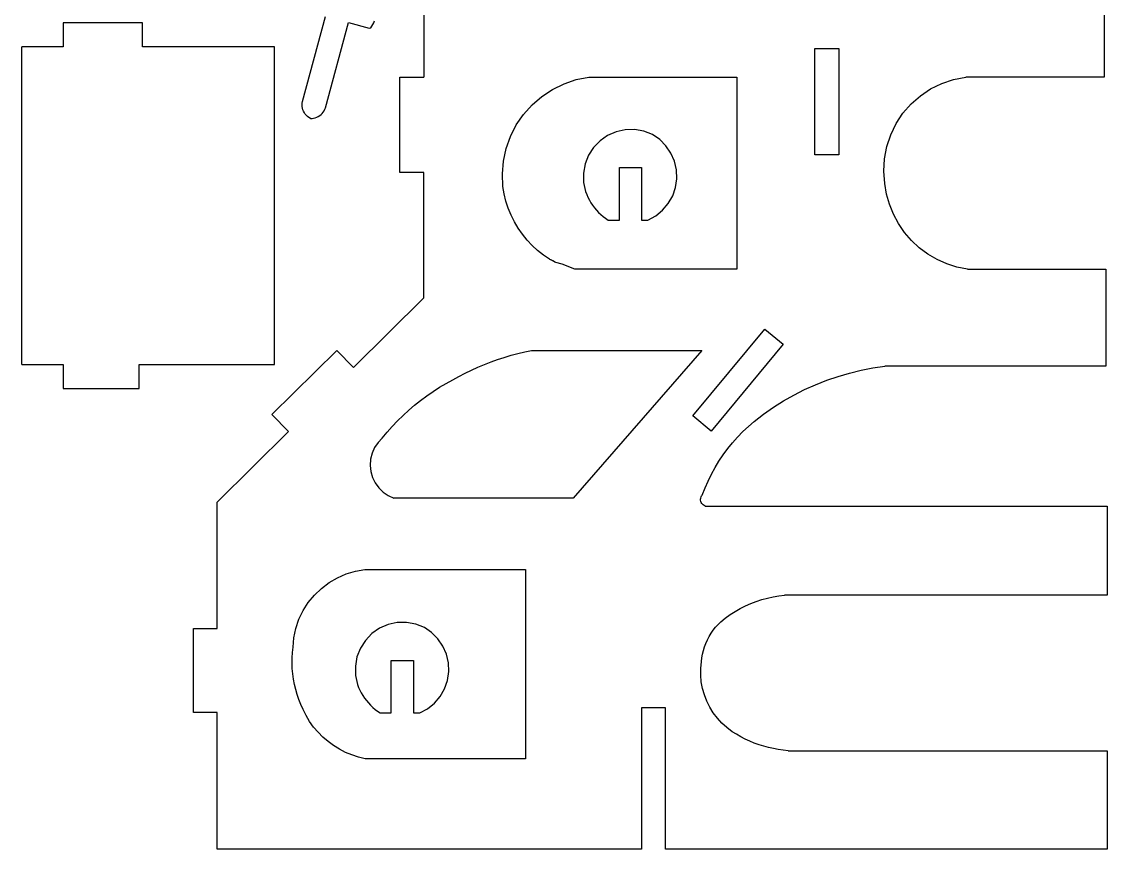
# Model space of a CAD drawing. Extents: x -3998 to 3998, y -3549 to 3549.
# Drawn here: x -3305 to -2622, y 2441 to 2962 of the extents above; entities that cross this region are included whole.
import ezdxf

# ---------------------------------------------------------------- set-up
doc = ezdxf.new("R2010")
doc.units = 0
doc.header["$MEASUREMENT"] = 0
doc.layers.get('0').update_dxf_attribs({"linetype": 'CONTINUOUS'})

msp = doc.modelspace()

# ---------------------------------------------------------------- linework, layer by layer
for p, q in [((-2624.35, 3039.93), (-2624.35, 2926.93)), ((-3052.35, 3002.83), (-3052.35, 2926.93)), ((-3128.68, 2911.52), (-3114.32, 2965.08)), ((-3279.35, 2960.93), (-3279.35, 2945.93)), ((-3229.35, 2960.93), (-3279.35, 2960.93)), ((-3229.35, 2945.93), (-3229.35, 2960.93)), ((-3114.19, 2907.64), (-3099.83, 2961.2)), ((-3099.83, 2961.2), (-3086.83, 2957.71)), ((-3086.83, 2957.71), (-3085.7, 2957.96)), ((-3085.7, 2957.96), (-3084.98, 2958.95)), ((-3084.98, 2958.95), (-3084.36, 2960.01)), ((-3084.36, 2960.01), (-3083.84, 2961.12)), ((-3083.84, 2961.12), (-3083.45, 2962.28)), ((-3305.35, 2745.93), (-3305.35, 2945.93)), ((-3279.35, 2945.93), (-3305.35, 2945.93)), ((-3146.35, 2945.93), (-3229.35, 2945.93)), ((-3146.35, 2745.93), (-3146.35, 2945.93)), ((-2806.35, 2944.93), (-2791.35, 2944.93)), ((-2806.35, 2877.93), (-2806.35, 2944.93)), ((-2791.35, 2944.93), (-2791.35, 2877.93)), ((-3067.35, 2866.93), (-3067.35, 2926.93)), ((-3067.35, 2926.93), (-3052.35, 2926.93)), ((-2964.16, 2922.74), (-2956.51, 2925.34)), ((-2956.51, 2925.34), (-2948.6, 2926.93)), ((-2948.6, 2926.93), (-2855.35, 2926.93)), ((-2855.35, 2926.93), (-2855.35, 2805.93)), ((-2726.49, 2922.93), (-2719.1, 2925.43)), ((-2719.1, 2925.43), (-2711.45, 2926.93)), ((-2624.35, 2926.93), (-2711.45, 2926.93)), ((-2978.14, 2914.72), (-2971.41, 2919.18)), ((-2971.41, 2919.18), (-2964.16, 2922.74)), ((-2739.96, 2915.14), (-2733.48, 2919.48)), ((-2733.48, 2919.48), (-2726.49, 2922.93)), ((-3128.9, 2909.44), (-3128.84, 2910.49)), ((-3128.84, 2910.49), (-3128.68, 2911.52)), ((-2984.24, 2909.43), (-2978.14, 2914.72)), ((-2750.93, 2904.09), (-2745.81, 2909.98)), ((-2745.81, 2909.98), (-2739.96, 2915.14)), ((-3128.84, 2908.39), (-3128.9, 2909.44)), ((-3128.67, 2907.36), (-3128.84, 2908.39)), ((-3128.39, 2906.35), (-3128.67, 2907.36)), ((-3128, 2905.38), (-3128.39, 2906.35)), ((-3127.51, 2904.45), (-3128, 2905.38)), ((-3126.93, 2903.59), (-3127.51, 2904.45)), ((-3126.25, 2902.79), (-3126.93, 2903.59)), ((-3125.49, 2902.06), (-3126.25, 2902.79)), ((-3117.84, 2902.65), (-3117.02, 2903.3)), ((-3117.02, 2903.3), (-3116.27, 2904.04)), ((-3116.27, 2904.04), (-3115.6, 2904.85)), ((-3115.6, 2904.85), (-3115.03, 2905.72)), ((-3115.03, 2905.72), (-3114.56, 2906.66)), ((-3114.56, 2906.66), (-3114.19, 2907.64)), ((-2994.17, 2896.74), (-2989.62, 2903.4)), ((-2989.62, 2903.4), (-2984.24, 2909.43)), ((-2755.22, 2897.58), (-2750.93, 2904.09)), ((-3124.66, 2901.43), (-3125.49, 2902.06)), ((-3123.76, 2900.89), (-3124.66, 2901.43)), ((-3123.76, 2900.89), (-3122.71, 2900.91)), ((-3122.71, 2900.91), (-3121.67, 2901.04)), ((-3121.67, 2901.04), (-3120.65, 2901.29)), ((-3120.65, 2901.29), (-3119.67, 2901.64)), ((-3119.67, 2901.64), (-3118.73, 2902.1)), ((-3118.73, 2902.1), (-3117.84, 2902.65)), ((-2997.84, 2889.54), (-2994.17, 2896.74)), ((-2758.63, 2890.57), (-2755.22, 2897.58)), ((-3000.55, 2881.94), (-2997.84, 2889.54)), ((-2936.7, 2890.17), (-2941.51, 2886.82)), ((-2931.33, 2892.52), (-2936.7, 2890.17)), ((-2925.6, 2893.77), (-2931.33, 2892.52)), ((-2919.73, 2893.88), (-2925.6, 2893.77)), ((-2913.96, 2892.84), (-2919.73, 2893.88)), ((-2908.5, 2890.7), (-2913.96, 2892.84)), ((-2903.91, 2887.56), (-2908.5, 2890.7)), ((-2761.07, 2883.16), (-2758.63, 2890.57)), ((-2945.58, 2882.59), (-2948.74, 2877.66)), ((-2941.51, 2886.82), (-2945.58, 2882.59)), ((-2899.99, 2883.61), (-2903.91, 2887.56)), ((-2896.85, 2879.01), (-2899.99, 2883.61)), ((-2762.52, 2875.5), (-2761.07, 2883.16)), ((-3002.26, 2874.05), (-3000.55, 2881.94)), ((-2948.74, 2877.66), (-2950.88, 2872.2)), ((-2894.62, 2873.91), (-2896.85, 2879.01)), ((-2791.35, 2877.93), (-2806.35, 2877.93)), ((-2762.95, 2867.71), (-2762.52, 2875.5)), ((-3002.95, 2866), (-3002.26, 2874.05)), ((-2950.88, 2872.2), (-2951.92, 2866.43)), ((-2929.35, 2869.93), (-2915.35, 2869.93)), ((-2929.35, 2836.93), (-2929.35, 2869.93)), ((-2915.35, 2869.93), (-2915.35, 2836.93)), ((-2893.38, 2868.49), (-2894.62, 2873.91)), ((-3052.35, 2866.93), (-3067.35, 2866.93)), ((-3052.35, 2787.96), (-3052.35, 2866.93)), ((-3002.6, 2857.93), (-3002.95, 2866)), ((-2951.92, 2866.43), (-2951.8, 2860.56)), ((-2893.96, 2857.42), (-2893.16, 2862.93)), ((-2893.16, 2862.93), (-2893.38, 2868.49)), ((-2762.35, 2859.93), (-2762.95, 2867.71)), ((-3001.8, 2853.33), (-3002.6, 2857.93)), ((-2951.8, 2860.56), (-2950.55, 2854.83)), ((-2895.78, 2852.16), (-2893.96, 2857.42)), ((-2761.26, 2853.3), (-2762.35, 2859.93)), ((-3000.68, 2848.8), (-3001.8, 2853.33)), ((-2999.22, 2844.36), (-3000.68, 2848.8)), ((-2950.55, 2854.83), (-2949.86, 2853.02)), ((-2949.86, 2853.02), (-2949.08, 2851.24)), ((-2949.08, 2851.24), (-2948.19, 2849.52)), ((-2948.19, 2849.52), (-2947.21, 2847.84)), ((-2898.53, 2847.33), (-2895.78, 2852.16)), ((-2759.45, 2846.83), (-2761.26, 2853.3)), ((-2997.45, 2840.03), (-2999.22, 2844.36)), ((-2947.21, 2847.84), (-2946.14, 2846.23)), ((-2946.14, 2846.23), (-2944.98, 2844.67)), ((-2944.98, 2844.67), (-2943.73, 2843.19)), ((-2943.73, 2843.19), (-2942.4, 2841.77)), ((-2942.4, 2841.77), (-2940.99, 2840.44)), ((-2906.45, 2839.58), (-2902.13, 2843.08)), ((-2902.13, 2843.08), (-2898.53, 2847.33)), ((-2756.94, 2840.6), (-2759.45, 2846.83)), ((-2995.37, 2835.85), (-2997.45, 2840.03)), ((-2992.99, 2831.83), (-2995.37, 2835.85)), ((-2940.99, 2840.44), (-2939.51, 2839.18)), ((-2939.51, 2839.18), (-2937.96, 2838.01)), ((-2937.96, 2838.01), (-2936.35, 2836.93)), ((-2936.35, 2836.93), (-2929.35, 2836.93)), ((-2915.35, 2836.93), (-2911.35, 2836.93)), ((-2911.35, 2836.93), (-2906.45, 2839.58)), ((-2753.76, 2834.68), (-2756.94, 2840.6)), ((-2749.96, 2829.14), (-2753.76, 2834.68)), ((-2990.32, 2828), (-2992.99, 2831.83)), ((-2987.38, 2824.36), (-2990.32, 2828)), ((-2745.57, 2824.05), (-2749.96, 2829.14)), ((-2984.19, 2820.95), (-2987.38, 2824.36)), ((-2980.76, 2817.78), (-2984.19, 2820.95)), ((-2740.65, 2819.47), (-2745.57, 2824.05)), ((-2977.1, 2814.87), (-2980.76, 2817.78)), ((-2973.25, 2812.23), (-2977.1, 2814.87)), ((-2735.26, 2815.46), (-2740.65, 2819.47)), ((-2729.46, 2812.07), (-2735.26, 2815.46)), ((-2973.25, 2812.23), (-2972.9, 2812.11)), ((-2972.9, 2812.11), (-2972.55, 2811.99)), ((-2972.55, 2811.99), (-2972.2, 2811.85)), ((-2972.2, 2811.85), (-2971.86, 2811.71)), ((-2971.86, 2811.71), (-2971.52, 2811.56)), ((-2971.52, 2811.56), (-2971.19, 2811.4)), ((-2971.19, 2811.4), (-2970.86, 2811.23)), ((-2970.86, 2811.23), (-2969.89, 2810.69)), ((-2969.89, 2810.69), (-2969.57, 2810.49)), ((-2969.57, 2810.49), (-2969.26, 2810.29)), ((-2965.25, 2809.13), (-2969.26, 2810.29)), ((-2957.35, 2805.93), (-2965.25, 2809.13)), ((-2723.33, 2809.33), (-2729.46, 2812.07)), ((-2716.93, 2807.27), (-2723.33, 2809.33)), ((-2710.34, 2805.93), (-2716.93, 2807.27)), ((-2855.35, 2805.93), (-2957.35, 2805.93)), ((-2710.34, 2805.93), (-2623.35, 2805.93)), ((-2623.35, 2805.93), (-2623.35, 2744.93)), ((-3096.61, 2744.2), (-3052.35, 2787.96)), ((-2883.12, 2713.72), (-2837.77, 2768.35)), ((-2837.77, 2768.35), (-2826.23, 2758.77)), ((-3147.95, 2714.54), (-3107.16, 2754.87)), ((-3107.16, 2754.87), (-3096.61, 2744.2)), ((-2997.47, 2751.79), (-2993.21, 2752.95)), ((-2993.21, 2752.95), (-2988.91, 2754)), ((-2988.91, 2754), (-2984.59, 2754.93)), ((-2984.59, 2754.93), (-2877.35, 2754.93)), ((-2877.35, 2754.93), (-2958.4, 2661.93)), ((-2826.23, 2758.77), (-2871.58, 2704.14)), ((-3305.35, 2745.93), (-3279.35, 2745.93)), ((-3279.35, 2745.93), (-3279.35, 2730.93)), ((-3231.35, 2745.93), (-3146.35, 2745.93)), ((-3231.35, 2730.93), (-3231.35, 2745.93)), ((-3018.28, 2744.33), (-3014.2, 2746.04)), ((-3014.2, 2746.04), (-3010.07, 2747.64)), ((-3010.07, 2747.64), (-3005.91, 2749.14)), ((-3005.91, 2749.14), (-3001.71, 2750.52)), ((-3001.71, 2750.52), (-2997.47, 2751.79)), ((-3030.23, 2738.55), (-3026.3, 2740.58)), ((-3026.3, 2740.58), (-3022.31, 2742.51)), ((-3022.31, 2742.51), (-3018.28, 2744.33)), ((-2791.75, 2738.52), (-2784.52, 2740.63)), ((-2784.52, 2740.63), (-2777.2, 2742.41)), ((-2777.2, 2742.41), (-2769.8, 2743.84)), ((-2769.8, 2743.84), (-2762.35, 2744.93)), ((-2623.35, 2744.93), (-2762.35, 2744.93)), ((-3042.51, 2731.65), (-3038.36, 2734.11)), ((-3038.36, 2734.11), (-3034.12, 2736.42)), ((-3034.12, 2736.42), (-3030.23, 2738.55)), ((-2812.75, 2730.21), (-2805.88, 2733.3)), ((-2805.88, 2733.3), (-2798.87, 2736.08)), ((-2798.87, 2736.08), (-2791.75, 2738.52)), ((-3279.35, 2730.93), (-3231.35, 2730.93)), ((-3054.44, 2723.42), (-3050.56, 2726.3)), ((-3050.56, 2726.3), (-3046.58, 2729.05)), ((-3046.58, 2729.05), (-3042.51, 2731.65)), ((-2826.02, 2723.09), (-2819.47, 2726.8)), ((-2819.47, 2726.8), (-2812.75, 2730.21)), ((-3061.89, 2717.25), (-3058.22, 2720.4)), ((-3058.22, 2720.4), (-3054.44, 2723.42)), ((-2838.58, 2714.77), (-2832.4, 2719.07)), ((-2832.4, 2719.07), (-2826.02, 2723.09)), ((-3137.4, 2703.87), (-3147.95, 2714.54)), ((-3068.89, 2710.57), (-3065.45, 2713.97)), ((-3065.45, 2713.97), (-3061.89, 2717.25)), ((-2871.58, 2704.14), (-2883.12, 2713.72)), ((-2844.55, 2710.18), (-2838.58, 2714.77)), ((-3075.42, 2703.42), (-3072.22, 2707.05)), ((-3072.22, 2707.05), (-3068.89, 2710.57)), ((-2851.66, 2703.79), (-2848.18, 2707.06)), ((-2848.18, 2707.06), (-2844.55, 2710.18)), ((-3182.35, 2659.43), (-3137.4, 2703.87)), ((-3078.49, 2699.67), (-3081.18, 2696.9)), ((-3078.49, 2699.67), (-3075.42, 2703.42)), ((-2858.15, 2696.78), (-2854.98, 2700.36)), ((-2854.98, 2700.36), (-2851.66, 2703.79)), ((-3083.35, 2693.7), (-3084.93, 2690.16)), ((-3081.18, 2696.9), (-3083.35, 2693.7)), ((-2864, 2689.22), (-2861.16, 2693.07)), ((-2861.16, 2693.07), (-2858.15, 2696.78)), ((-3085.87, 2686.4), (-3086.14, 2682.53)), ((-3084.93, 2690.16), (-3085.87, 2686.4)), ((-2869.14, 2681.16), (-2866.66, 2685.25)), ((-2866.66, 2685.25), (-2864, 2689.22)), ((-3086.14, 2682.53), (-3085.74, 2678.67)), ((-3085.74, 2678.67), (-3084.68, 2674.94)), ((-2871.43, 2676.97), (-2869.14, 2681.16)), ((-3084.68, 2674.94), (-3083, 2671.46)), ((-3083, 2671.46), (-3080.73, 2668.33)), ((-2875.44, 2668.3), (-2873.53, 2672.68)), ((-2873.53, 2672.68), (-2871.43, 2676.97)), ((-3080.73, 2668.33), (-3077.95, 2665.64)), ((-3077.95, 2665.64), (-3074.76, 2663.49)), ((-2877.57, 2663.27), (-2877.15, 2663.83)), ((-2877.15, 2663.83), (-2875.44, 2668.3)), ((-3182.35, 2579.93), (-3182.35, 2659.43)), ((-3074.76, 2663.49), (-3071.24, 2661.93)), ((-2958.4, 2661.93), (-3071.24, 2661.93)), ((-2878.22, 2661.29), (-2878.11, 2661.99)), ((-2878.21, 2660.59), (-2878.22, 2661.29)), ((-2878.09, 2659.9), (-2878.21, 2660.59)), ((-2878.11, 2661.99), (-2877.89, 2662.65)), ((-2877.86, 2659.24), (-2878.09, 2659.9)), ((-2877.89, 2662.65), (-2877.57, 2663.27)), ((-2877.52, 2658.63), (-2877.86, 2659.24)), ((-2877.09, 2658.07), (-2877.52, 2658.63)), ((-2876.57, 2657.6), (-2877.09, 2658.07)), ((-2875.99, 2657.22), (-2876.57, 2657.6)), ((-2875.35, 2656.93), (-2875.99, 2657.22)), ((-2875.35, 2656.93), (-2622.35, 2656.93)), ((-2622.35, 2656.93), (-2622.35, 2600.93)), ((-3101.2, 2614.21), (-3095.4, 2615.92)), ((-3095.4, 2615.92), (-3089.44, 2616.93)), ((-3089.44, 2616.93), (-2988.35, 2616.93)), ((-2988.35, 2616.93), (-2988.35, 2497.93)), ((-3111.99, 2608.77), (-3106.76, 2611.81)), ((-3106.76, 2611.81), (-3101.2, 2614.21)), ((-3121.19, 2600.94), (-3116.83, 2605.13)), ((-3116.83, 2605.13), (-3111.99, 2608.77)), ((-3128.28, 2591.16), (-3125.03, 2596.26)), ((-3125.03, 2596.26), (-3121.19, 2600.94)), ((-2850.07, 2594.06), (-2846.7, 2595.56)), ((-2846.7, 2595.56), (-2843.27, 2596.89)), ((-2843.27, 2596.89), (-2839.77, 2598.06)), ((-2839.77, 2598.06), (-2836.22, 2599.04)), ((-2836.22, 2599.04), (-2832.63, 2599.85)), ((-2832.63, 2599.85), (-2829, 2600.48)), ((-2829, 2600.48), (-2825.35, 2600.93)), ((-2622.35, 2600.93), (-2825.35, 2600.93)), ((-3130.9, 2585.71), (-3128.28, 2591.16)), ((-2862.66, 2586.46), (-2859.66, 2588.59)), ((-2859.66, 2588.59), (-2856.55, 2590.57)), ((-2856.55, 2590.57), (-2853.35, 2592.4)), ((-2853.35, 2592.4), (-2850.07, 2594.06)), ((-3132.85, 2579.98), (-3130.9, 2585.71)), ((-3074.85, 2582.35), (-3080.22, 2580)), ((-3069.12, 2583.6), (-3074.85, 2582.35)), ((-3063.26, 2583.71), (-3069.12, 2583.6)), ((-3057.48, 2582.67), (-3063.26, 2583.71)), ((-3052.03, 2580.53), (-3057.48, 2582.67)), ((-2868.78, 2580.69), (-2867.22, 2582.48)), ((-2867.22, 2582.48), (-2865.55, 2584.18)), ((-2865.55, 2584.18), (-2862.66, 2586.46)), ((-3197.35, 2579.93), (-3182.35, 2579.93)), ((-3197.35, 2526.93), (-3197.35, 2579.93)), ((-3134.11, 2574.06), (-3132.85, 2579.98)), ((-3085.03, 2576.65), (-3089.1, 2572.42)), ((-3080.22, 2580), (-3085.03, 2576.65)), ((-3047.44, 2577.39), (-3052.03, 2580.53)), ((-3043.51, 2573.44), (-3047.44, 2577.39)), ((-2872.8, 2574.8), (-2871.58, 2576.84)), ((-2871.58, 2576.84), (-2870.24, 2578.8)), ((-2870.24, 2578.8), (-2868.78, 2580.69)), ((-3134.65, 2568.03), (-3134.11, 2574.06)), ((-3089.1, 2572.42), (-3092.27, 2567.49)), ((-3040.38, 2568.84), (-3043.51, 2573.44)), ((-3038.15, 2563.75), (-3040.38, 2568.84)), ((-2876.42, 2566.02), (-2875.71, 2568.29)), ((-2875.71, 2568.29), (-2874.87, 2570.51)), ((-2874.87, 2570.51), (-2873.9, 2572.69)), ((-2873.9, 2572.69), (-2872.8, 2574.8)), ((-3135.22, 2558.02), (-3135.19, 2561.37)), ((-3135.19, 2561.37), (-3135, 2564.71)), ((-3135, 2564.71), (-3134.65, 2568.03)), ((-3094.41, 2562.03), (-3095.44, 2556.26)), ((-3092.27, 2567.49), (-3094.41, 2562.03)), ((-3036.9, 2558.32), (-3038.15, 2563.75)), ((-2877.73, 2559.01), (-2877.44, 2561.37)), ((-2877.44, 2561.37), (-2877, 2563.71)), ((-2877, 2563.71), (-2876.42, 2566.02)), ((-3135.09, 2554.68), (-3135.22, 2558.02)), ((-3134.79, 2551.34), (-3135.09, 2554.68)), ((-3095.44, 2556.26), (-3095.33, 2550.39)), ((-3072.87, 2526.76), (-3072.87, 2559.76)), ((-3072.87, 2559.76), (-3058.87, 2559.76)), ((-3058.87, 2559.76), (-3058.87, 2526.76)), ((-3036.68, 2552.76), (-3036.9, 2558.32)), ((-2878.15, 2550.58), (-2878.14, 2554.8)), ((-2878.14, 2554.8), (-2877.73, 2559.01)), ((-3134.34, 2548.03), (-3134.79, 2551.34)), ((-3133.73, 2544.74), (-3134.34, 2548.03)), ((-3095.33, 2550.39), (-3094.07, 2544.66)), ((-3037.49, 2547.26), (-3036.68, 2552.76)), ((-2877.77, 2546.37), (-2878.15, 2550.58)), ((-3132.96, 2541.48), (-3133.73, 2544.74)), ((-3132.03, 2538.26), (-3132.96, 2541.48)), ((-3094.07, 2544.66), (-3093.39, 2542.85)), ((-3093.39, 2542.85), (-3092.6, 2541.07)), ((-3092.6, 2541.07), (-3091.72, 2539.35)), ((-3042.05, 2537.16), (-3039.3, 2541.99)), ((-3039.3, 2541.99), (-3037.49, 2547.26)), ((-2877, 2542.21), (-2877.77, 2546.37)), ((-2875.85, 2538.15), (-2877, 2542.21)), ((-3130.96, 2535.1), (-3132.03, 2538.26)), ((-3129.73, 2531.98), (-3130.96, 2535.1)), ((-3091.72, 2539.35), (-3090.74, 2537.67)), ((-3090.74, 2537.67), (-3089.66, 2536.06)), ((-3089.66, 2536.06), (-3088.5, 2534.5)), ((-3088.5, 2534.5), (-3087.25, 2533.02)), ((-3045.65, 2532.91), (-3042.05, 2537.16)), ((-2874.33, 2534.21), (-2875.85, 2538.15)), ((-2872.46, 2530.42), (-2874.33, 2534.21)), ((-3128.35, 2528.93), (-3129.73, 2531.98)), ((-3126.42, 2525.08), (-3128.35, 2528.93)), ((-3087.25, 2533.02), (-3085.92, 2531.6)), ((-3085.92, 2531.6), (-3084.51, 2530.27)), ((-3084.51, 2530.27), (-3083.03, 2529.01)), ((-3083.03, 2529.01), (-3081.48, 2527.84)), ((-3081.48, 2527.84), (-3079.87, 2526.76)), ((-3054.87, 2526.76), (-3049.98, 2529.41)), ((-3049.98, 2529.41), (-3045.65, 2532.91)), ((-2915.35, 2529.93), (-2915.35, 2440.93)), ((-2900.35, 2529.93), (-2915.35, 2529.93)), ((-2900.35, 2440.93), (-2900.35, 2529.93)), ((-2870.23, 2526.83), (-2872.46, 2530.42)), ((-3182.35, 2526.93), (-3197.35, 2526.93)), ((-3182.35, 2440.93), (-3182.35, 2526.93)), ((-3124.19, 2521.39), (-3126.42, 2525.08)), ((-3121.68, 2517.89), (-3124.19, 2521.39)), ((-3079.87, 2526.76), (-3072.87, 2526.76)), ((-3058.87, 2526.76), (-3054.87, 2526.76)), ((-2867.69, 2523.45), (-2870.23, 2526.83)), ((-2864.84, 2520.33), (-2867.69, 2523.45)), ((-2861.72, 2517.48), (-2864.84, 2520.33)), ((-3118.89, 2514.6), (-3121.68, 2517.89)), ((-3115.86, 2511.53), (-3118.89, 2514.6)), ((-2858.35, 2514.93), (-2861.72, 2517.48)), ((-2855.69, 2513.28), (-2858.35, 2514.93)), ((-3112.6, 2508.72), (-3115.86, 2511.53)), ((-3109.12, 2506.17), (-3112.6, 2508.72)), ((-2852.96, 2511.73), (-2855.69, 2513.28)), ((-2850.17, 2510.3), (-2852.96, 2511.73)), ((-2847.32, 2508.99), (-2850.17, 2510.3)), ((-2844.42, 2507.8), (-2847.32, 2508.99)), ((-2841.47, 2506.73), (-2844.42, 2507.8)), ((-2838.49, 2505.78), (-2841.47, 2506.73)), ((-3105.45, 2503.91), (-3109.12, 2506.17)), ((-3101.61, 2501.94), (-3105.45, 2503.91)), ((-3097.64, 2500.28), (-3101.61, 2501.94)), ((-3093.54, 2498.95), (-3097.64, 2500.28)), ((-2835.46, 2504.96), (-2838.49, 2505.78)), ((-2832.4, 2504.26), (-2835.46, 2504.96)), ((-2829.32, 2503.69), (-2832.4, 2504.26)), ((-2826.22, 2503.25), (-2829.32, 2503.69)), ((-2823.1, 2502.93), (-2826.22, 2503.25)), ((-2823.1, 2502.93), (-2622.35, 2502.93)), ((-2622.35, 2502.93), (-2622.35, 2440.93)), ((-3089.35, 2497.93), (-3093.54, 2498.95)), ((-2988.35, 2497.93), (-3089.35, 2497.93)), ((-2915.35, 2440.93), (-3182.35, 2440.93)), ((-2622.35, 2440.93), (-2900.35, 2440.93))]:
    msp.add_line(p, q)

doc.saveas('drawing.dxf')
